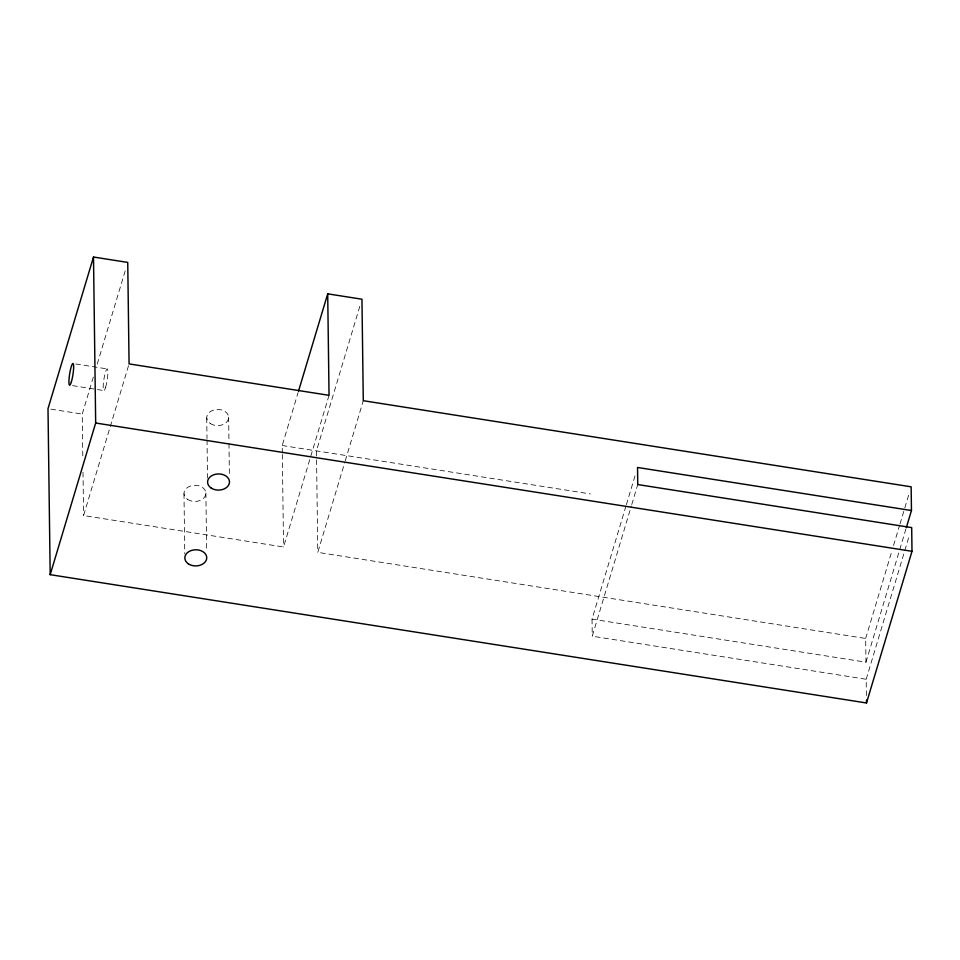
<?xml version="1.0" encoding="UTF-8"?>
<svg xmlns="http://www.w3.org/2000/svg" width="960" height="960" viewBox="0 0 960 960"><rect width="100%" height="100%" fill="white"/><g stroke="black" fill="none" stroke-linecap="round" stroke-linejoin="round"><path stroke-width="0.72" stroke-dasharray="4.8 3.6" d="M82.788 455.856L82.236 414.072L93.396 376.872M97.26 363.996L126.024 268.128M329.04 395.328L283.548 546.984L83.58 515.556L129.072 363.9M282.312 452.964L282.216 445.5L298.092 392.556M359.808 306.372L316.452 450.876L316.548 458.34M625.944 506.1L592.032 619.128L865.968 662.184L865.656 638.472L317.784 552.36L344.832 462.228M345.264 460.8L363.288 400.704M626.376 504.672L635.82 473.196M866.4 695.556L866.184 679.26L592.26 636.204L631.32 506.004M631.752 504.576L637.752 484.548M865.656 638.472L891.84 551.196M893.556 545.484L899.568 525.444M899.988 524.016L909.432 492.54M865.968 662.184L905.88 529.128M866.184 679.26L909.54 534.756M75.756 363.972L107.148 368.904M72.54 385.62L103.932 390.564M50.856 409.14L82.236 414.072M282.216 445.5L590.388 493.932M592.032 619.128L592.26 636.204M316.572 459.84L317.784 552.36M282.336 454.452L283.548 546.984M228.636 417.108L228.96 442.02M228.984 443.496L229.404 475.74M206.736 417.948L207 438.468M207.024 439.932L207.528 478.044M205.884 492.936L206.652 551.568M183.984 493.776L184.776 553.872M83.004 472.272L83.58 515.556M105.636 387.144A10.956 1.668 -81.1 0 0 107.544 369.192A10.956 1.668 -81.1 0 0 103.44 382.872A10.956 1.668 -81.1 0 0 105.636 387.144M210.288 423.528A10.956 8.076 -0.8 0 0 228.384 419.208A10.956 8.076 -0.8 0 0 214.392 409.848A10.956 8.076 -0.8 0 0 210.288 423.528M187.536 499.356A10.956 8.076 -0.8 0 0 205.632 495.036A10.956 8.076 -0.8 0 0 191.64 485.676A10.956 8.076 -0.8 0 0 187.536 499.356"/><path stroke-width="1.44" d="M911.46 510.528L911.148 486.816L363.288 400.704L361.956 299.22L327.708 293.844L329.04 395.328L129.072 363.9L127.74 262.416L93.504 257.028L48 408.684L50.184 574.668L866.496 702.972L912 551.316L911.688 527.604L637.752 484.548L637.536 467.472L911.46 510.528L906.312 527.7M50.184 574.668L95.676 423.012L93.504 257.028M298.524 391.128L327.708 293.844M95.676 423.012L912 551.316M866.46 700.008L866.496 702.972M211.128 488.016A10.956 8.076 -0.8 0 0 229.236 483.708A10.956 8.076 -0.8 0 0 215.232 474.336A10.956 8.076 -0.8 0 0 211.128 488.016M188.376 563.844A10.956 8.076 -0.8 0 0 206.484 559.536A10.956 8.076 -0.8 0 0 192.48 550.164A10.956 8.076 -0.8 0 0 188.376 563.844M71.388 381.768A10.956 1.668 -81.1 0 0 73.296 363.804A10.956 1.668 -81.1 0 0 69.192 377.484A10.956 1.668 -81.1 0 0 71.388 381.768"/></g></svg>
